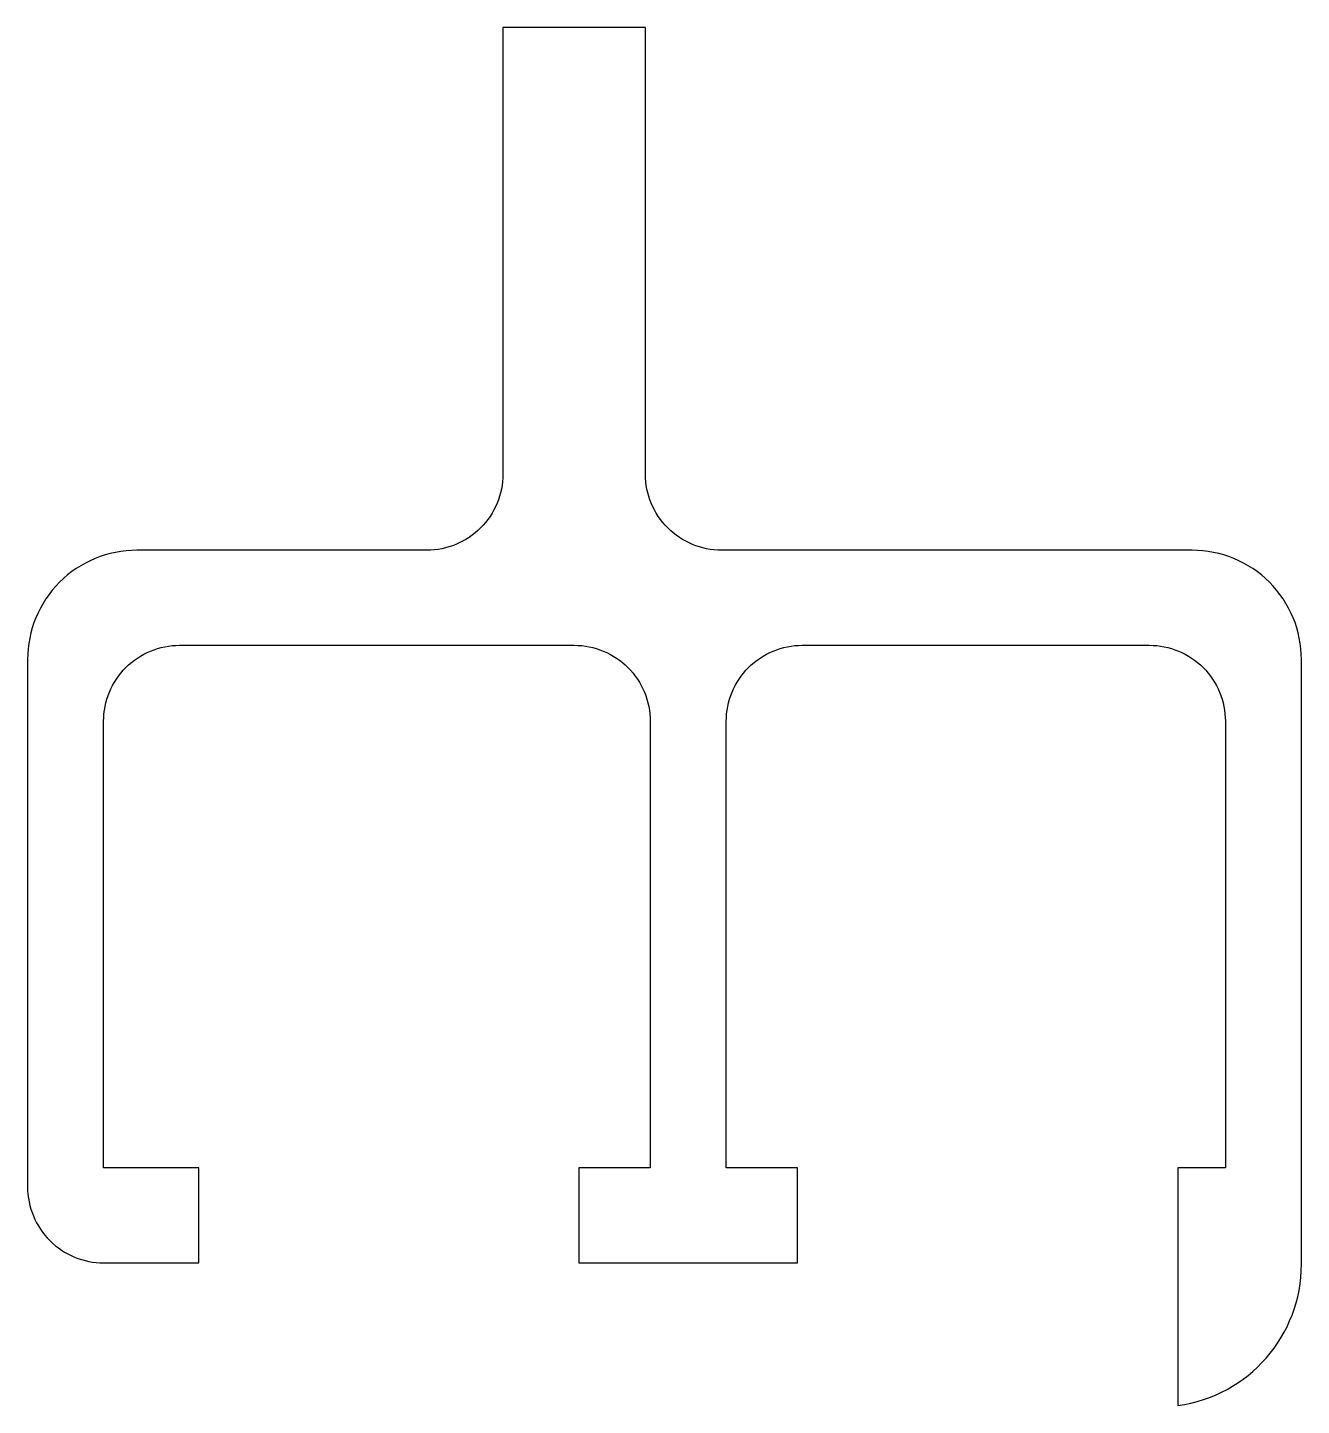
# Model space of a CAD drawing. Extents: x 1983.6 to 2010.4, y 3753.6 to 3782.6.
import ezdxf

# ---------------------------------------------------------------- set-up
doc = ezdxf.new("R2010")
doc.units = 0
doc.layers.add('ANA', color=220, linetype='CONTINUOUS')

msp = doc.modelspace()

# ---------------------------------------------------------------- linework, layer by layer
at = {"layer": 'ANA'}
msp.add_lwpolyline([(2010.383, 3756.527), (2010.383, 3769.254, 0.414214), (2008.083, 3771.554), (1998.183, 3771.554, -0.414214), (1996.583, 3773.154), (1996.583, 3782.554), (1993.583, 3782.554), (1993.583, 3773.154, -0.414214), (1991.983, 3771.554), (1985.883, 3771.554, 0.414214), (1983.583, 3769.254), (1983.583, 3758.154, 0.414214), (1985.183, 3756.554), (1987.183, 3756.554), (1987.183, 3758.554), (1985.183, 3758.554), (1985.183, 3767.954, -0.414214), (1986.783, 3769.554), (1995.083, 3769.554, -0.414214), (1996.683, 3767.954), (1996.683, 3758.554), (1995.183, 3758.554), (1995.183, 3756.554), (1999.783, 3756.554), (1999.783, 3758.554), (1998.283, 3758.554), (1998.283, 3767.954, -0.414214), (1999.883, 3769.554), (2007.183, 3769.554, -0.414214), (2008.783, 3767.954), (2008.783, 3758.554), (2007.783, 3758.554), (2007.783, 3753.554, 0.375565), (2010.383, 3756.527, 0.375565)], format="xyb", dxfattribs=at)

doc.saveas('drawing.dxf')
